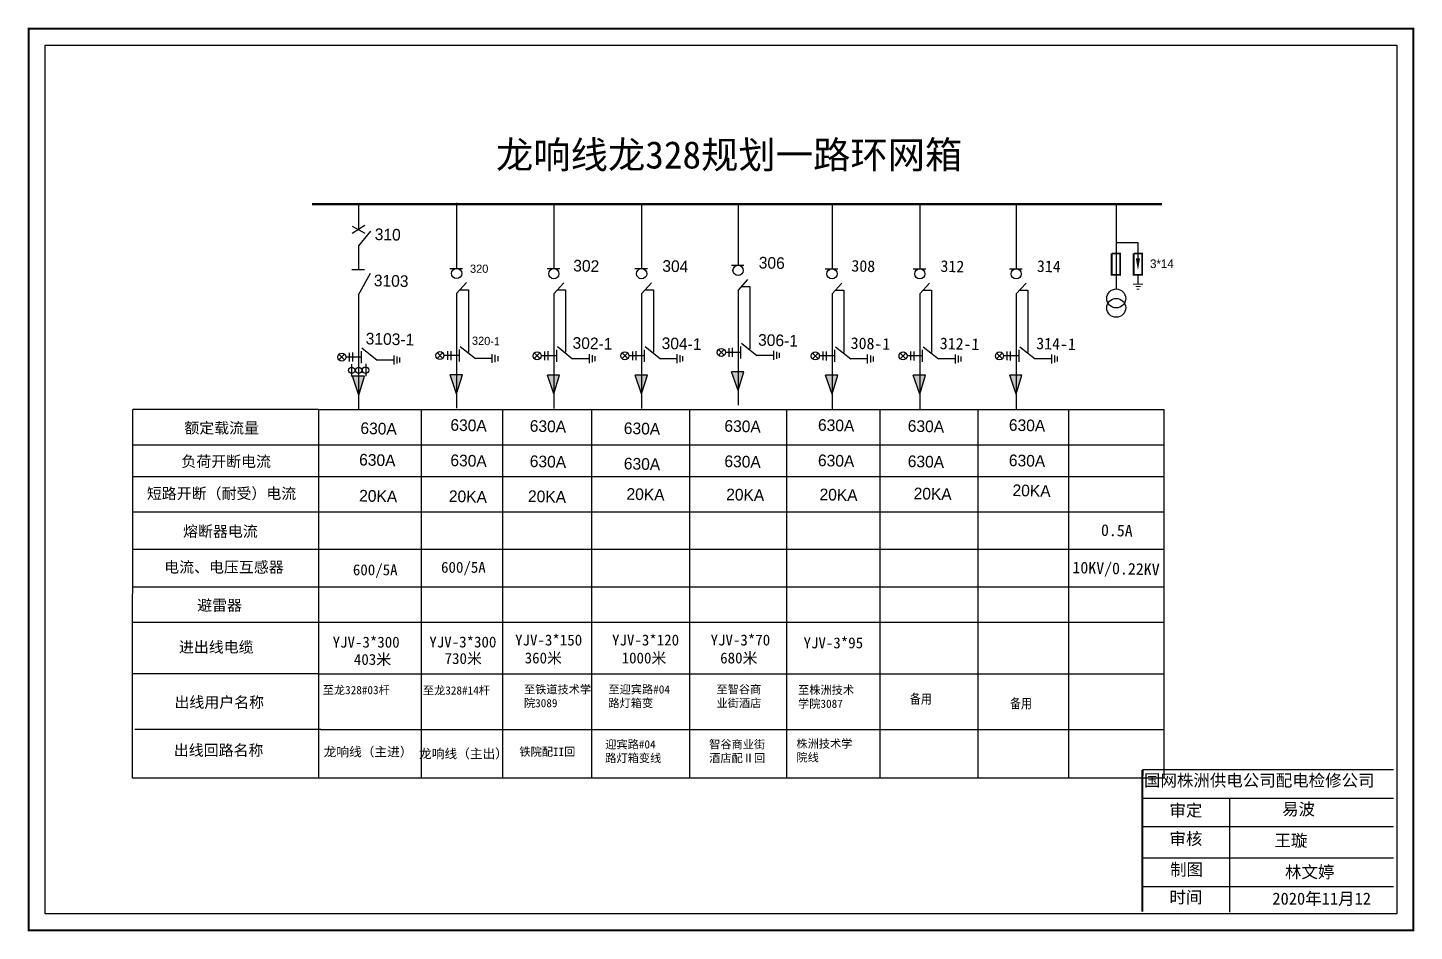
# Model space of a CAD drawing. Header units: millimetres. Extents: x 3120 to 3269, y 2656 to 2693.
# Drawn here: x 3119.78 to 3165.03, y 2662.98 to 2692.47 of the extents above; entities that cross this region are included whole.
import ezdxf

# ---------------------------------------------------------------- set-up
doc = ezdxf.new("R2010")
doc.units = ezdxf.units.MM
doc.layers.add('MiniCADLayer', color=7, linetype='Continuous', lineweight=20)
doc.styles.add('hztxt_txtstyle_0.00_0_0', font='', dxfattribs={"bigfont": 'hztxt.shx'})
doc.styles.add('hztxt_txtstyle_15.00_0_0', font='', dxfattribs={"height": 15, "bigfont": 'hztxt.shx'})
doc.styles.add('hztxt_txtstyle_15.72_0_0', font='', dxfattribs={"height": 15.7248, "bigfont": 'hztxt.shx'})
doc.styles.add('hztxt_txtstyle_20.00_0_0', font='', dxfattribs={"height": 20, "bigfont": 'hztxt.shx'})
doc.styles.add('hztxt_txtstyle_2000.00_0_02000', font='', dxfattribs={"height": 2000, "bigfont": 'hztxt.shx'})
doc.styles.add('hztxt_txtstyle_31.56_0_0', font='', dxfattribs={"height": 31.559066, "bigfont": 'hztxt.shx'})
doc.styles.add('字体', font='simkai_0.ttf', dxfattribs={"height": 1.95})
doc.styles.get('hztxt_txtstyle_0.00_0_0').set_extended_font_data('hztxt')
doc.styles.get('hztxt_txtstyle_15.00_0_0').set_extended_font_data('hztxt')
doc.styles.get('hztxt_txtstyle_15.72_0_0').set_extended_font_data('hztxt')
doc.styles.get('hztxt_txtstyle_20.00_0_0').set_extended_font_data('hztxt')
doc.styles.get('hztxt_txtstyle_2000.00_0_02000').set_extended_font_data('hztxt')
doc.styles.get('hztxt_txtstyle_31.56_0_0').set_extended_font_data('hztxt')

# ---------------------------------------------------------------- blocks, each defined once
blk = doc.blocks.new('JD')
for points in [[(-2, 0.2), (-2, -0.2), (2, 0.2), (2, -0.2)], [(1, -1.2), (1, -0.8), (-1, -1.2), (-1, -0.8)], [(-0.5, -1.8), (-0.5, -2.2), (0.5, -1.8), (0.5, -2.2)]]:
    blk.add_trace(points)

msp = doc.modelspace()

# ---------------------------------------------------------------- hatches: boundary and pattern name
h = msp.add_hatch(color=256)
h.paths.add_polyline_path([(3130.586, 2681.098), (3130.374, 2681.098), (3130.586, 2680.481)])
h.paths.add_polyline_path([(3130.774, 2681.098), (3130.586, 2681.098), (3130.586, 2680.481)])
h = msp.add_hatch(color=256)
h.paths.add_polyline_path([(3133.778, 2681.141), (3133.566, 2681.141), (3133.778, 2680.523)])
h.paths.add_polyline_path([(3133.966, 2681.141), (3133.778, 2681.141), (3133.778, 2680.523)])
h = msp.add_hatch(color=256)
h.paths.add_polyline_path([(3136.951, 2681.134), (3136.739, 2681.134), (3136.951, 2680.516)])
h.paths.add_polyline_path([(3137.138, 2681.134), (3136.951, 2681.134), (3136.951, 2680.516)])
h = msp.add_hatch(color=256)
h.paths.add_polyline_path([(3139.815, 2681.134), (3139.603, 2681.134), (3139.815, 2680.516)])
h.paths.add_polyline_path([(3140.003, 2681.134), (3139.815, 2681.134), (3139.815, 2680.516)])
h = msp.add_hatch(color=256)
h.paths.add_polyline_path([(3142.963, 2681.242), (3142.751, 2681.242), (3142.963, 2680.624)])
h.paths.add_polyline_path([(3143.151, 2681.242), (3142.963, 2681.242), (3142.963, 2680.624)])
h = msp.add_hatch(color=256)
h.paths.add_polyline_path([(3146.029, 2681.129), (3145.817, 2681.129), (3146.029, 2680.511)])
h.paths.add_polyline_path([(3146.217, 2681.129), (3146.029, 2681.129), (3146.029, 2680.511)])
h = msp.add_hatch(color=256)
h.paths.add_polyline_path([(3148.894, 2681.129), (3148.682, 2681.129), (3148.894, 2680.511)])
h.paths.add_polyline_path([(3149.082, 2681.129), (3148.894, 2681.129), (3148.894, 2680.511)])
h = msp.add_hatch(color=256)
h.paths.add_polyline_path([(3152.041, 2681.129), (3151.829, 2681.129), (3152.041, 2680.511)])
h.paths.add_polyline_path([(3152.229, 2681.129), (3152.041, 2681.129), (3152.041, 2680.511)])

# ---------------------------------------------------------------- linework, layer by layer
at = {"lineweight": 60}
msp.add_line((3129.066, 2686.709), (3156.79, 2686.709), dxfattribs=at)
for p, q in [((3130.574, 2686.709), (3130.574, 2685.88)), ((3133.778, 2686.752), (3133.778, 2684.616)), ((3136.951, 2686.745), (3136.951, 2684.609)), ((3139.815, 2686.745), (3139.815, 2684.609)), ((3142.963, 2686.721), (3142.963, 2684.717)), ((3146.029, 2686.74), (3146.029, 2684.604)), ((3148.894, 2686.74), (3148.894, 2684.604)), ((3152.041, 2686.74), (3152.041, 2684.604)), ((3155.301, 2686.708), (3155.301, 2683.931)), ((3155.298, 2685.461), (3156.014, 2685.461)), ((3156.014, 2685.461), (3156.014, 2684.937)), ((3130.355, 2684.573), (3130.767, 2684.573)), ((3133.559, 2684.616), (3133.972, 2684.616)), ((3136.731, 2684.609), (3137.144, 2684.609)), ((3139.596, 2684.609), (3140.009, 2684.609)), ((3142.744, 2684.717), (3143.156, 2684.717)), ((3145.81, 2684.604), (3146.223, 2684.604)), ((3148.674, 2684.604), (3149.087, 2684.604)), ((3151.822, 2684.604), (3152.235, 2684.604)), ((3130.574, 2683.753), (3130.968, 2684.456)), ((3133.778, 2683.796), (3134.098, 2684.149)), ((3136.951, 2683.789), (3137.271, 2684.141)), ((3139.815, 2683.789), (3140.136, 2684.141)), ((3142.963, 2683.897), (3143.283, 2684.249)), ((3146.029, 2683.784), (3146.349, 2684.136)), ((3148.894, 2683.784), (3149.214, 2684.136)), ((3152.041, 2683.784), (3152.362, 2684.136)), ((3156.014, 2684.387), (3156.014, 2684.117)), ((3130.574, 2683.753), (3130.574, 2680.004)), ((3133.778, 2683.796), (3133.778, 2680.047)), ((3133.888, 2683.917), (3134.162, 2683.917)), ((3134.162, 2683.917), (3134.162, 2681.885)), ((3136.951, 2683.789), (3136.951, 2680.04)), ((3137.06, 2683.91), (3137.334, 2683.91)), ((3137.334, 2683.91), (3137.334, 2681.877)), ((3139.815, 2683.789), (3139.815, 2680.04)), ((3139.925, 2683.91), (3140.199, 2683.91)), ((3140.199, 2683.91), (3140.199, 2681.877)), ((3142.963, 2683.897), (3142.963, 2680.148)), ((3143.073, 2684.018), (3143.346, 2684.018)), ((3143.346, 2684.018), (3143.346, 2681.985)), ((3146.029, 2683.784), (3146.029, 2680.035)), ((3146.139, 2683.904), (3146.413, 2683.904)), ((3146.413, 2683.904), (3146.413, 2681.872)), ((3148.894, 2683.784), (3148.894, 2680.035)), ((3149.003, 2683.904), (3149.277, 2683.904)), ((3149.277, 2683.904), (3149.277, 2681.872)), ((3152.041, 2683.784), (3152.041, 2680.035)), ((3152.151, 2683.904), (3152.425, 2683.904)), ((3152.425, 2683.904), (3152.425, 2681.872)), ((3129.934, 2681.626), (3130.12, 2681.814)), ((3130.121, 2681.626), (3129.935, 2681.814)), ((3130.282, 2681.576), (3130.282, 2681.862)), ((3130.392, 2681.573), (3130.392, 2681.865)), ((3130.657, 2681.915), (3130.657, 2681.523)), ((3130.688, 2682.02), (3131.188, 2681.623)), ((3133.138, 2681.676), (3133.325, 2681.864)), ((3133.326, 2681.676), (3133.14, 2681.864)), ((3133.486, 2681.626), (3133.486, 2681.913)), ((3133.596, 2681.623), (3133.596, 2681.915)), ((3133.862, 2681.965), (3133.862, 2681.574)), ((3133.892, 2682.07), (3134.392, 2681.674)), ((3134.94, 2681.528), (3134.94, 2681.82)), ((3136.311, 2681.669), (3136.497, 2681.856)), ((3136.498, 2681.669), (3136.312, 2681.856)), ((3136.659, 2681.619), (3136.659, 2681.905)), ((3136.768, 2681.616), (3136.768, 2681.908)), ((3137.034, 2681.958), (3137.034, 2681.566)), ((3137.065, 2682.063), (3137.564, 2681.666)), ((3138.113, 2681.52), (3138.113, 2681.812)), ((3139.176, 2681.669), (3139.362, 2681.856)), ((3139.363, 2681.669), (3139.177, 2681.856)), ((3139.523, 2681.619), (3139.523, 2681.905)), ((3139.633, 2681.616), (3139.633, 2681.908)), ((3139.899, 2681.958), (3139.899, 2681.566)), ((3139.929, 2682.063), (3140.429, 2681.666)), ((3140.977, 2681.52), (3140.977, 2681.812)), ((3142.323, 2681.777), (3142.509, 2681.965)), ((3142.51, 2681.777), (3142.324, 2681.965)), ((3143.046, 2681.87), (3142.549, 2681.87)), ((3142.671, 2681.727), (3142.671, 2682.013)), ((3142.781, 2681.724), (3142.781, 2682.016)), ((3143.046, 2682.066), (3143.046, 2681.674)), ((3143.077, 2682.171), (3143.577, 2681.774)), ((3144.125, 2681.628), (3144.125, 2681.92)), ((3144.225, 2681.658), (3144.225, 2681.89)), ((3144.312, 2681.691), (3144.312, 2681.853)), ((3145.389, 2681.664), (3145.576, 2681.851)), ((3145.577, 2681.664), (3145.391, 2681.851)), ((3145.737, 2681.614), (3145.737, 2681.9)), ((3145.847, 2681.611), (3145.847, 2681.903)), ((3146.113, 2681.953), (3146.113, 2681.561)), ((3146.143, 2682.058), (3146.643, 2681.661)), ((3147.191, 2681.515), (3147.191, 2681.807)), ((3148.254, 2681.664), (3148.44, 2681.851)), ((3148.441, 2681.664), (3148.255, 2681.851)), ((3148.602, 2681.614), (3148.602, 2681.9)), ((3148.711, 2681.611), (3148.711, 2681.903)), ((3148.977, 2681.953), (3148.977, 2681.561)), ((3149.008, 2682.058), (3149.508, 2681.661)), ((3150.056, 2681.515), (3150.056, 2681.807)), ((3151.402, 2681.664), (3151.588, 2681.851)), ((3151.589, 2681.664), (3151.403, 2681.851)), ((3151.749, 2681.614), (3151.749, 2681.9)), ((3151.859, 2681.611), (3151.859, 2681.903)), ((3152.125, 2681.953), (3152.125, 2681.561)), ((3152.155, 2682.058), (3152.655, 2681.661)), ((3153.203, 2681.515), (3153.203, 2681.807)), ((3130.657, 2681.719), (3130.16, 2681.719)), ((3131.736, 2681.623), (3131.188, 2681.623)), ((3131.736, 2681.477), (3131.736, 2681.769)), ((3131.836, 2681.507), (3131.836, 2681.739)), ((3131.923, 2681.54), (3131.923, 2681.702)), ((3133.862, 2681.769), (3133.364, 2681.769)), ((3134.94, 2681.674), (3134.392, 2681.674)), ((3135.04, 2681.557), (3135.04, 2681.789)), ((3135.128, 2681.59), (3135.128, 2681.753)), ((3137.034, 2681.762), (3136.537, 2681.762)), ((3138.113, 2681.666), (3137.564, 2681.666)), ((3138.213, 2681.549), (3138.213, 2681.781)), ((3138.3, 2681.582), (3138.3, 2681.745)), ((3139.899, 2681.762), (3139.401, 2681.762)), ((3140.977, 2681.666), (3140.429, 2681.666)), ((3141.077, 2681.549), (3141.077, 2681.781)), ((3141.165, 2681.582), (3141.165, 2681.745)), ((3144.125, 2681.774), (3143.577, 2681.774)), ((3146.113, 2681.757), (3145.615, 2681.757)), ((3147.191, 2681.661), (3146.643, 2681.661)), ((3147.291, 2681.544), (3147.291, 2681.776)), ((3147.379, 2681.577), (3147.379, 2681.74)), ((3148.977, 2681.757), (3148.48, 2681.757)), ((3150.056, 2681.661), (3149.508, 2681.661)), ((3150.156, 2681.544), (3150.156, 2681.776)), ((3150.243, 2681.577), (3150.243, 2681.74)), ((3152.125, 2681.757), (3151.627, 2681.757)), ((3153.203, 2681.661), (3152.655, 2681.661)), ((3153.304, 2681.544), (3153.304, 2681.776)), ((3153.391, 2681.577), (3153.391, 2681.74)), ((3130.774, 2681.098), (3130.374, 2681.098)), ((3130.586, 2680.481), (3130.374, 2681.098)), ((3130.586, 2680.481), (3130.774, 2681.098)), ((3133.966, 2681.141), (3133.566, 2681.141)), ((3133.778, 2680.523), (3133.566, 2681.141)), ((3133.778, 2680.523), (3133.966, 2681.141)), ((3137.138, 2681.134), (3136.739, 2681.134)), ((3136.951, 2680.516), (3136.739, 2681.134)), ((3136.951, 2680.516), (3137.138, 2681.134)), ((3140.003, 2681.134), (3139.603, 2681.134)), ((3139.815, 2680.516), (3139.603, 2681.134)), ((3139.815, 2680.516), (3140.003, 2681.134)), ((3142.963, 2680.624), (3142.751, 2681.242)), ((3143.151, 2681.242), (3142.751, 2681.242)), ((3142.963, 2680.624), (3143.151, 2681.242)), ((3146.029, 2680.511), (3145.817, 2681.129)), ((3146.217, 2681.129), (3145.817, 2681.129)), ((3146.029, 2680.511), (3146.217, 2681.129)), ((3148.894, 2680.511), (3148.682, 2681.129)), ((3149.082, 2681.129), (3148.682, 2681.129)), ((3148.894, 2680.511), (3149.082, 2681.129)), ((3152.229, 2681.129), (3151.829, 2681.129)), ((3152.041, 2680.511), (3151.829, 2681.129)), ((3152.041, 2680.511), (3152.229, 2681.129)), ((3123.201, 2667.974), (3123.204, 2680.004)), ((3129.271, 2680.004), (3123.204, 2680.004)), ((3129.271, 2680.004), (3129.271, 2667.974)), ((3129.271, 2680.004), (3156.861, 2680.004)), ((3132.619, 2680.004), (3132.619, 2667.974)), ((3135.269, 2680.004), (3135.269, 2669.562)), ((3135.269, 2680.004), (3135.269, 2667.974)), ((3138.182, 2680.004), (3138.182, 2667.974)), ((3141.378, 2680.004), (3141.378, 2667.974)), ((3144.544, 2680.004), (3144.544, 2667.974)), ((3147.586, 2680.004), (3147.586, 2667.974)), ((3150.784, 2680.004), (3150.784, 2667.974)), ((3153.748, 2680.004), (3153.748, 2667.974)), ((3156.861, 2680.004), (3156.861, 2667.974)), ((3123.204, 2678.851), (3156.861, 2678.851)), ((3123.204, 2677.82), (3156.861, 2677.82)), ((3123.204, 2676.672), (3156.861, 2676.672)), ((3123.204, 2675.452), (3156.861, 2675.452)), ((3123.204, 2674.221), (3156.861, 2674.221)), ((3123.204, 2673.072), (3156.861, 2673.072)), ((3129.271, 2671.381), (3123.204, 2671.381)), ((3129.271, 2671.381), (3156.861, 2671.381)), ((3129.346, 2669.561), (3123.279, 2669.561)), ((3129.346, 2669.561), (3156.861, 2669.561)), ((3156.861, 2667.974), (3123.201, 2667.974))]:
    msp.add_line(p, q)
at = {"color": 0}
for p, q in [((3130.786, 2686.011), (3130.366, 2685.756)), ((3130.366, 2685.997), (3130.779, 2685.763)), ((3130.968, 2685.834), (3130.577, 2685.347)), ((3130.577, 2685.347), (3130.577, 2684.572))]:
    msp.add_line(p, q, dxfattribs=at)
at = {"linetype": 'Continuous'}
for p, q in [((3130.35, 2681.486), (3130.35, 2681.082)), ((3130.818, 2681.5), (3130.818, 2681.096))]:
    msp.add_line(p, q, dxfattribs=at)
at = {"color": 0, "linetype": 'Continuous'}
for p, q in [((3156.163, 2668.262), (3164.356, 2668.262)), ((3156.163, 2667.327), (3164.356, 2667.327)), ((3159.006, 2667.321), (3159.006, 2663.604)), ((3156.163, 2666.394), (3164.356, 2666.394)), ((3156.163, 2665.375), (3164.356, 2665.375)), ((3156.163, 2664.442), (3164.356, 2664.442))]:
    msp.add_line(p, q, dxfattribs=at)
at = {"color": 0, "linetype": 'Continuous', "const_width": 0.0657}
msp.add_lwpolyline([(3119.811, 2692.436), (3165, 2692.436), (3165, 2663.013), (3119.811, 2663.013)], close=True, dxfattribs=at)
at = {"color": 0, "linetype": 'Continuous'}
msp.add_lwpolyline([(3120.343, 2691.904), (3164.469, 2691.904), (3164.469, 2663.544), (3120.343, 2663.544)], close=True, dxfattribs=at)
at = {"const_width": 0.059}
for points in [[(3155.158, 2685.103), (3155.158, 2684.405), (3155.437, 2684.405), (3155.437, 2685.103), (3155.167, 2685.103)], [(3155.874, 2685.103), (3155.874, 2684.405), (3156.154, 2684.405), (3156.154, 2685.103), (3155.883, 2685.103)]]:
    msp.add_lwpolyline(points, dxfattribs=at)
msp.add_lwpolyline([(3156.014, 2684.946, 0.138, 0, 0), (3156.014, 2684.553, 0, 0, 0)], format="xyseb")
at = {"color": 0, "linetype": 'Continuous', "const_width": 0.0657}
msp.add_lwpolyline([(3156.163, 2668.247), (3156.158, 2663.619)], dxfattribs=at)
for centre, radius in [((3133.778, 2684.449), 0.167), ((3136.951, 2684.441), 0.167), ((3139.815, 2684.441), 0.167), ((3142.963, 2684.55), 0.167), ((3146.029, 2684.436), 0.167), ((3148.894, 2684.436), 0.167), ((3152.041, 2684.436), 0.167), ((3155.306, 2683.635), 0.309), ((3155.306, 2683.326), 0.309), ((3130.028, 2681.719), 0.132), ((3133.232, 2681.769), 0.132), ((3136.405, 2681.762), 0.132), ((3139.269, 2681.762), 0.132), ((3142.417, 2681.87), 0.132), ((3145.483, 2681.757), 0.132), ((3148.348, 2681.757), 0.132), ((3151.495, 2681.757), 0.132)]:
    msp.add_circle(centre, radius)
at = {"linetype": 'Continuous'}
for centre in [(3130.353, 2681.287), (3130.579, 2681.286), (3130.805, 2681.29)]:
    msp.add_circle(centre, 0.105, dxfattribs=at)

# ---------------------------------------------------------------- block references
at = {"xscale": 0.08259315037878423, "yscale": 0.08259315042045046, "zscale": 0.08259315038063048}
msp.add_blockref('JD', (3156.019, 2684.104), dxfattribs=at)

# ---------------------------------------------------------------- texts
at = {"style": 'hztxt_txtstyle_15.72_0_0'}
msp.add_text('3*14', height=0.2809, dxfattribs=at).set_placement((3156.409, 2684.625))
at = {"insert": (3135.061, 2688.767), "char_height": 0.56381, "width": 78.39151, "attachment_point": 1, "style": 'hztxt_txtstyle_31.56_0_0'}
msp.add_mtext('{\\fSimSun|b0|i0|c134|p2;\\H1.584x;龙响线龙328规划一路环网箱}', dxfattribs=at)
at = {"width": 37.69027, "attachment_point": 1, "rotation": 358.5424}
for s, insert, char_height, style in [('{\\f\uffbfﾬￌ￥_GB2312|b0|i0|c134|p49;\\H4x;\\P310}', (3131.126, 2686.554), 0.09506, 'hztxt_txtstyle_0.00_0_0'), ('{\\f\uffbfﾬￌ￥_GB2312|b0|i0|c134|p49;\\P\\H4x;306}', (3143.648, 2685.153), 0.09506, 'hztxt_txtstyle_0.00_0_0'), ('{\\f\uffbfﾬￌ￥_GB2312|b0|i0|c134|p49;\\P\\H4x;302}', (3137.592, 2685.055), 0.09506, 'hztxt_txtstyle_0.00_0_0'), ('{\\f\uffbfﾬￌ￥_GB2312|b0|i0|c134|p49;\\P\\H4x;304}', (3140.5, 2685.045), 0.09506, 'hztxt_txtstyle_0.00_0_0'), ('{\\fKaiTi_GB2312|b0|i0|c134|p49;\\P\\H4x;308}', (3146.671, 2685.05), 0.09506, 'hztxt_txtstyle_0.00_0_0'), ('{\\fKaiTi_GB2312|b0|i0|c134|p49;\\P\\H4x;312}', (3149.579, 2685.04), 0.09506, 'hztxt_txtstyle_0.00_0_0'), ('{\\fKaiTi_GB2312|b0|i0|c134|p49;\\P\\H4x;314}', (3152.726, 2685.04), 0.09506, 'hztxt_txtstyle_0.00_0_0'), ('{\\f\uffbfﾬￌ￥_GB2312|b0|i0|c134|p49;\\P\\H4x;3103}', (3131.084, 2684.572), 0.09506, 'hztxt_txtstyle_0.00_0_0'), ('{\\f\uffbfﾬￌ￥_GB2312|b0|i0|c134|p49;\\P\\H4x;3103-1}', (3130.82, 2682.675), 0.09506, 'hztxt_txtstyle_0.00_0_0'), ('320-1', (3134.281, 2682.391), 0.268, 'hztxt_txtstyle_15.00_0_0'), ('{\\f\uffbfﾬￌ￥_GB2312|b0|i0|c134|p49;\\P\\H4x;302-1}', (3137.57, 2682.533), 0.09506, 'hztxt_txtstyle_0.00_0_0'), ('{\\f\uffbfﾬￌ￥_GB2312|b0|i0|c134|p49;\\P\\H4x;304-1}', (3140.478, 2682.522), 0.09506, 'hztxt_txtstyle_0.00_0_0'), ('{\\f\uffbfﾬￌ￥_GB2312|b0|i0|c134|p49;\\P\\H4x;306-1}', (3143.626, 2682.631), 0.09506, 'hztxt_txtstyle_0.00_0_0'), ('{\\fKaiTi_GB2312|b0|i0|c134|p49;\\P\\fSimSun|b0|i0|c134|p2;\\H4x;308-1}', (3146.648, 2682.527), 0.09506, 'hztxt_txtstyle_0.00_0_0'), ('{\\fKaiTi_GB2312|b0|i0|c134|p49;\\P\\fSimSun|b0|i0|c134|p2;\\H4x;312-1}', (3149.557, 2682.517), 0.09506, 'hztxt_txtstyle_0.00_0_0'), ('{\\fKaiTi_GB2312|b0|i0|c134|p49;\\P\\fSimSun|b0|i0|c134|p2;\\H4x;314-1}', (3152.704, 2682.517), 0.09506, 'hztxt_txtstyle_0.00_0_0'), ('{\\f\uffbfﾬￌ￥_GB2312|b0|i0|c134|p49;\\H4x;630A}', (3130.643, 2679.592), 0.09506, 'hztxt_txtstyle_0.00_0_0'), ('{\\f\uffbfﾬￌ￥_GB2312|b0|i0|c134|p49;\\H4x;630A}', (3133.579, 2679.697), 0.09506, 'hztxt_txtstyle_0.00_0_0'), ('{\\f\uffbfﾬￌ￥_GB2312|b0|i0|c134|p49;\\H4x;630A}', (3136.17, 2679.666), 0.09506, 'hztxt_txtstyle_0.00_0_0'), ('{\\f\uffbfﾬￌ￥_GB2312|b0|i0|c134|p49;\\H4x;630A}', (3139.24, 2679.592), 0.09506, 'hztxt_txtstyle_0.00_0_0'), ('{\\f\uffbfﾬￌ￥_GB2312|b0|i0|c134|p49;\\H4x;630A}', (3142.523, 2679.666), 0.09506, 'hztxt_txtstyle_0.00_0_0'), ('{\\f\uffbfﾬￌ￥_GB2312|b0|i0|c134|p49;\\H4x;630A}', (3145.577, 2679.697), 0.09506, 'hztxt_txtstyle_0.00_0_0'), ('{\\f\uffbfﾬￌ￥_GB2312|b0|i0|c134|p49;\\H4x;630A}', (3148.507, 2679.666), 0.09506, 'hztxt_txtstyle_0.00_0_0'), ('{\\f\uffbfﾬￌ￥_GB2312|b0|i0|c134|p49;\\H4x;630A}', (3151.807, 2679.697), 0.09506, 'hztxt_txtstyle_0.00_0_0'), ('{\\f\uffbfﾬￌ￥_GB2312|b0|i0|c134|p49;\\H4x;630A}', (3130.601, 2678.563), 0.09506, 'hztxt_txtstyle_0.00_0_0'), ('{\\f\uffbfﾬￌ￥_GB2312|b0|i0|c134|p49;\\H4x;630A}', (3133.579, 2678.543), 0.09506, 'hztxt_txtstyle_0.00_0_0'), ('{\\f\uffbfﾬￌ￥_GB2312|b0|i0|c134|p49;\\H4x;630A}', (3136.17, 2678.513), 0.09506, 'hztxt_txtstyle_0.00_0_0'), ('{\\f\uffbfﾬￌ￥_GB2312|b0|i0|c134|p49;\\H4x;630A}', (3139.24, 2678.438), 0.09506, 'hztxt_txtstyle_0.00_0_0'), ('{\\f\uffbfﾬￌ￥_GB2312|b0|i0|c134|p49;\\H4x;630A}', (3142.523, 2678.513), 0.09506, 'hztxt_txtstyle_0.00_0_0'), ('{\\f\uffbfﾬￌ￥_GB2312|b0|i0|c134|p49;\\H4x;630A}', (3145.577, 2678.543), 0.09506, 'hztxt_txtstyle_0.00_0_0'), ('{\\f\uffbfﾬￌ￥_GB2312|b0|i0|c134|p49;\\H4x;630A}', (3148.507, 2678.513), 0.09506, 'hztxt_txtstyle_0.00_0_0'), ('{\\f\uffbfﾬￌ￥_GB2312|b0|i0|c134|p49;\\H4x;630A}', (3151.807, 2678.543), 0.09506, 'hztxt_txtstyle_0.00_0_0'), ('{\\f\uffbfﾬￌ￥_GB2312|b0|i0|c134|p49;\\H4x;20KA}', (3130.601, 2677.389), 0.09506, 'hztxt_txtstyle_0.00_0_0'), ('{\\f\uffbfﾬￌ￥_GB2312|b0|i0|c134|p49;\\H4x;20KA}', (3133.529, 2677.373), 0.09506, 'hztxt_txtstyle_0.00_0_0'), ('{\\f\uffbfﾬￌ￥_GB2312|b0|i0|c134|p49;\\H4x;20KA}', (3136.112, 2677.373), 0.09506, 'hztxt_txtstyle_0.00_0_0'), ('{\\f\uffbfﾬￌ￥_GB2312|b0|i0|c134|p49;\\H4x;20KA}', (3139.327, 2677.445), 0.09506, 'hztxt_txtstyle_0.00_0_0'), ('{\\f\uffbfﾬￌ￥_GB2312|b0|i0|c134|p49;\\H4x;20KA}', (3142.581, 2677.429), 0.09506, 'hztxt_txtstyle_0.00_0_0'), ('{\\f\uffbfﾬￌ￥_GB2312|b0|i0|c134|p49;\\H4x;20KA}', (3145.627, 2677.429), 0.09506, 'hztxt_txtstyle_0.00_0_0'), ('{\\f\uffbfﾬￌ￥_GB2312|b0|i0|c134|p49;\\H4x;20KA}', (3148.699, 2677.462), 0.09506, 'hztxt_txtstyle_0.00_0_0'), ('{\\f\uffbfﾬￌ￥_GB2312|b0|i0|c134|p49;\\H4x;20KA}', (3151.926, 2677.566), 0.09506, 'hztxt_txtstyle_0.00_0_0'), ('{\\fSimSun|b0|i0|c134|p2;\\H4x;0.5A}', (3154.814, 2676.265), 0.09506, 'hztxt_txtstyle_0.00_0_0'), ('{\\fSimSun|b0|i0|c134|p2;\\H4x;10KV/0.22KV}', (3153.881, 2675.048), 0.09506, 'hztxt_txtstyle_0.00_0_0')]:
    msp.add_mtext(s, dxfattribs=dict(at, insert=insert, char_height=char_height, style=style))
at = {"color": 1, "attachment_point": 1, "style": 'hztxt_txtstyle_0.00_0_0'}
for s, insert, char_height, width in [('{\\fSimSun|b0|i0|c134|p2;\\C256;额定载流量}', (3124.89, 2679.586), 0.35731, 3.12333), ('{\\fSimSun|b0|i0|c134|p2;\\C256;负荷开断电流}', (3124.793, 2678.492), 0.35731, 3.12333), ('{\\fSimSun|b0|i0|c134|p2;\\C256;短路开断（耐受）电流}', (3123.667, 2677.447), 0.35731, 5.53883), ('{\\fSimSun|b0|i0|c134|p2;\\C256;熔断器电流}', (3124.849, 2676.213), 0.35731, 3.12333), ('{\\fSimSun|b0|i0|c134|p2;\\C256;电流、电压互感器}', (3124.233, 2675.044), 0.35731, 4.44989), ('{\\fSimSun|b0|i0|c134|p2;\\C256;600/5A}', (3133.269, 2675.037), 0.35731, 3.12333), ('{\\fSimSun|b0|i0|c134|p2;\\C256;600/5A}', (3130.391, 2674.956), 0.35731, 3.12333), ('{\\fSimSun|b0|i0|c134|p2;\\C256;避雷器}', (3125.308, 2673.799), 0.35731, 3.12333), ('{\\fSimSun|b0|i0|c134|p2;\\C256;进出线电缆}', (3124.714, 2672.434), 0.35731, 3.12333), ('{\\fSimSun|b0|i0|c134|p2;\\C256;YJV-3*300}', (3129.73, 2672.595), 0.35731, 3.12333), ('{\\fSimSun|b0|i0|c134|p2;\\C256;YJV-3*300}', (3132.887, 2672.6), 0.35731, 3.12333), ('{\\fSimSun|b0|i0|c134|p2;\\C256;YJV-3*150}', (3135.686, 2672.664), 0.35731, 3.12333), ('{\\fSimSun|b0|i0|c134|p2;\\C256;YJV-3*120}', (3138.85, 2672.664), 0.35731, 3.12333), ('{\\fSimSun|b0|i0|c134|p2;\\C256;YJV-3*70}', (3142.066, 2672.664), 0.35731, 3.12333), ('{\\fSimSun|b0|i0|c134|p2;\\C256;403米}', (3130.424, 2672.03), 0.35731, 3.12333), ('{\\fSimSun|b0|i0|c134|p2;\\C256;730米}', (3133.386, 2672.061), 0.35731, 3.12333), ('{\\fSimSun|b0|i0|c134|p2;\\C256;360米}', (3135.999, 2672.079), 0.35731, 3.12333), ('{\\fSimSun|b0|i0|c134|p2;\\C256;1000米}', (3139.163, 2672.079), 0.35731, 3.12333), ('{\\fSimSun|b0|i0|c134|p2;\\C256;680米}', (3142.379, 2672.079), 0.35731, 3.12333), ('{\\fSimSun|b0|i0|c134|p2;\\H0.75x;\\C7;至龙328#03杆}', (3129.406, 2670.986), 0.35731, 3.12333), ('{\\fSimSun|b0|i0|c134|p2;\\H0.75x;\\C7;至龙328#14杆}', (3132.676, 2670.974), 0.35731, 2.39038), ('{\\fSimSun|b0|i0|c134|p2;\\H0.75x;\\C7;至铁道技术学院3089}', (3135.974, 2671.007), 0.35731, 2.23845), ('{\\fSimSun|b0|i0|c134|p2;\\H0.75x;\\C7;至迎宾路#04\\P路灯箱变}', (3138.731, 2671.007), 0.35731, 3.12333), ('{\\fSimSun|b0|i0|c134|p2;\\H0.75x;\\C7;至智谷商业街酒店}', (3142.26, 2671.007), 0.35731, 1.77777), ('{\\fSimSun|b0|i0|c134|p2;\\H0.75x;\\C7;至株洲技术\\P学院3087}', (3144.921, 2670.987), 0.35731, 3.12333), ('{\\fSimSun|b0|i0|c134|p2;\\C256;出线用户名称}', (3124.567, 2670.633), 0.35731, 3.12333), ('{\\fSimSun|b0|i0|c134|p2;\\C256;出线回路名称}', (3124.546, 2669.067), 0.35731, 3.12333), ('{\\fSimSun|b0|i0|c134|p2;\\H0.75x;\\C7;迎宾路#04\\P路灯箱变线}', (3138.628, 2669.213), 0.35731, 3.12333), ('{\\fSimSun|b0|i0|c134|p2;\\H0.75x;\\C7;智谷商业街酒店配Ⅱ回}', (3142.02, 2669.213), 0.35731, 1.92231), ('{\\fSimSun|b0|i0|c134|p2;\\H1.545x;\\C256;龙响线（主进）}', (3129.438, 2668.99), 0.19652, 2.82138), ('{\\fSimSun|b0|i0|c134|p2;\\H1.545x;\\C256;龙响线（主出）}', (3132.552, 2668.929), 0.19652, 2.82138), ('{\\fSimSun|b0|i0|c134|p2;\\H0.75x;\\C7;铁院配II回}', (3135.825, 2668.971), 0.35731, 2.16317)]:
    msp.add_mtext(s, dxfattribs=dict(at, insert=insert, char_height=char_height, width=width))
at = {"color": 7, "char_height": 0.35731, "attachment_point": 1, "style": 'hztxt_txtstyle_20.00_0_0'}
for s, insert, width in [('{\\fSimSun|b0|i0|c134|p2;\\C256;YJV-3*95}', (3145.1, 2672.571), 3.12333), ('{\\fSimSun|b0|i0|c134|p2;\\H0.75x;\\C7;株洲技术学院线}', (3144.868, 2669.234), 1.92231)]:
    msp.add_mtext(s, dxfattribs=dict(at, insert=insert, width=width))
at = {"color": 0, "linetype": 'Continuous', "attachment_point": 1, "style": '字体'}
for s, insert, char_height, width in [('国网株洲供电公司配电检修公司', (3156.211, 2668.101), 0.39412, 10.77492), ('\\f\uffbfﾬￌﾣﾤ_GB2312|b0|i0|c134|p49;审定', (3157.042, 2667.122), 0.39412, 3.0822), ('易波', (3160.72, 2667.163), 0.3941, 3.0822), ('\\f\uffbfﾬￌﾣﾤ_GB2312|b0|i0|c134|p49;审核', (3157.042, 2666.194), 0.39412, 3.0822), ('王璇', (3160.47, 2666.14), 0.3941, 3.0822), ('\\f\uffbfﾬￌﾣﾤ_GB2312|b0|i0|c134|p49;制图', (3157.064, 2665.193), 0.39412, 3.0822), ('林文婷', (3160.814, 2665.11), 0.3941, 3.0822), ('\\f\uffbfﾬￌﾣﾤ_GB2312|b0|i0|c134|p49;时间', (3157.042, 2664.288), 0.39412, 3.0822), ('2020年11月12', (3160.401, 2664.242), 0.3941, 5.76489)]:
    msp.add_mtext(s, dxfattribs=dict(at, insert=insert, char_height=char_height, width=width))
at = {"layer": 'MiniCADLayer', "color": 7, "ltscale": 12.574877, "insert": (3134.214, 2684.738), "char_height": 0.268, "attachment_point": 1, "style": 'hztxt_txtstyle_15.00_0_0'}
msp.add_mtext('320', dxfattribs=at)
at = {"layer": 'MiniCADLayer', "color": 7, "ltscale": 16.637239, "char_height": 0.3573, "attachment_point": 1, "style": 'hztxt_txtstyle_2000.00_0_02000'}
for insert in [(3148.571, 2670.73), (3151.841, 2670.581)]:
    msp.add_mtext('备用', dxfattribs=dict(at, insert=insert))

doc.saveas('drawing.dxf')
